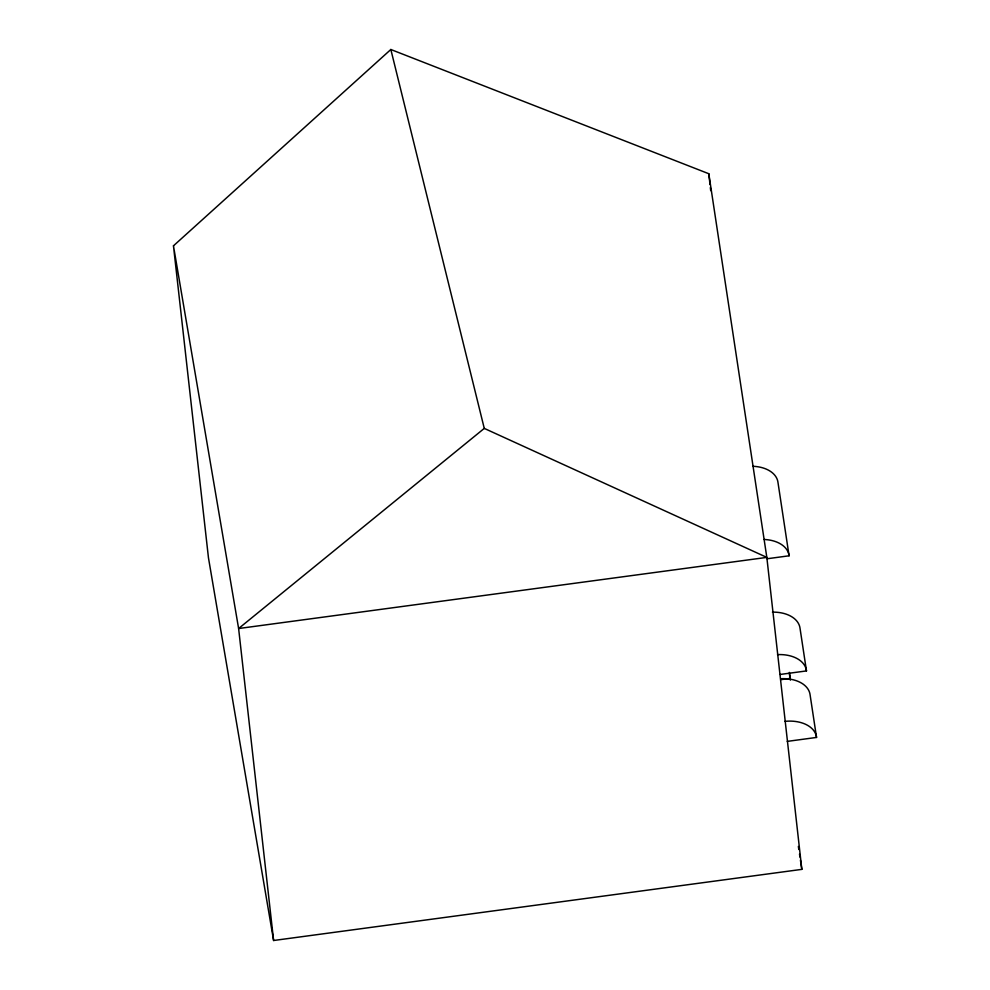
<?xml version="1.0" encoding="UTF-8"?>
<svg xmlns="http://www.w3.org/2000/svg" width="990" height="990" viewBox="0 0 990 990"><rect width="100%" height="100%" fill="white"/><g stroke="black" fill="none" stroke-linecap="round" stroke-linejoin="round"><path stroke-width="1.49" d="M173.46 245.817L390.84 49.5L708.803 173.733L766.829 557.395L801.826 869.369L273.611 940.5L208.457 557.791L173.46 245.817L238.615 628.526L273.611 940.5M484.271 428.398L238.615 628.526L766.829 557.395L484.271 428.398L390.84 49.5M767.126 558.756L789.08 555.798L778.004 482.613A31.012 20.171 -8.6 0 0 753.056 466.302M780.132 674.462L806.479 670.923L800.056 628.477A31.012 20.171 -8.6 0 0 772.435 612.142M781.37 679.598L790.268 678.398L789.364 672.396M787.26 741.386L816.54 737.439L810.117 695.005A31.012 20.171 -8.6 0 0 781.16 678.707M789.438 674.153L790.354 680.155M798.361 846.438L798.819 849.494M799.512 854.085L799.982 857.142M800.44 860.199L801.826 869.369M708.803 173.733L710.003 184.487M710.35 187.556L710.696 190.637M764.119 539.488A31.012 20.171 -8.6 0 1 789.08 555.798M777.521 654.625A31.012 20.171 -8.6 0 1 806.479 670.923M784.897 721.363A31.012 20.171 -8.6 0 1 816.54 737.439"/></g></svg>
